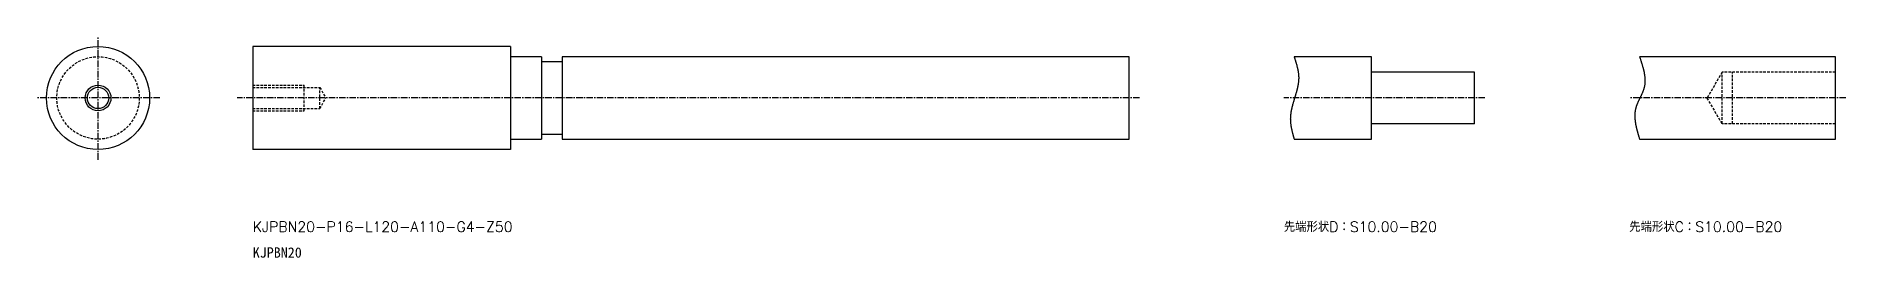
# Model space of a CAD drawing. Extents: x -2273 to -1922, y -929 to -886.
import ezdxf

# ---------------------------------------------------------------- set-up
doc = ezdxf.new("R2010")
doc.units = 0
doc.linetypes.add('CENTER', pattern=[2, 1.25, -0.25, 0.25, -0.25])
doc.linetypes.add('DASHED', pattern=[0.75, 0.5, -0.25])
doc.layers.get('0').update_dxf_attribs({"linetype": 'CONTINUOUS'})
doc.layers.add('CENTER', color=1, linetype='CENTER')
doc.styles.add('ｽﾀｲﾙ1', font='txt.shx', dxfattribs={"bigfont": 'bigfont.shx'})

msp = doc.modelspace()

# ---------------------------------------------------------------- linework, layer by layer
at = {"color": 7, "linetype": 'CONTINUOUS'}
for p, q in [((-2231.37, -888.39), (-2231.37, -908.39)), ((-2181.37, -888.39), (-2231.37, -888.39)), ((-2181.37, -888.39), (-2181.37, -908.39)), ((-2175.37, -890.39), (-2181.37, -890.39)), ((-2175.37, -890.39), (-2175.37, -906.39)), ((-2171.37, -891.39), (-2175.37, -891.39)), ((-2061.37, -890.39), (-2171.37, -890.39)), ((-2171.37, -890.39), (-2171.37, -906.39)), ((-2061.37, -906.39), (-2061.37, -890.39)), ((-2014.37, -890.39), (-2029.37, -890.39)), ((-2014.37, -906.39), (-2014.37, -890.39)), ((-1924.37, -890.39), (-1962.37, -890.39)), ((-1924.37, -906.39), (-1924.37, -890.39)), ((-1994.37, -893.39), (-2014.37, -893.39)), ((-1994.37, -903.39), (-1994.37, -893.39)), ((-2175.37, -905.39), (-2171.37, -905.39)), ((-1994.37, -903.39), (-2014.37, -903.39)), ((-2181.37, -908.39), (-2231.37, -908.39)), ((-2181.37, -906.39), (-2175.37, -906.39)), ((-2171.37, -906.39), (-2061.37, -906.39)), ((-2029.37, -906.39), (-2014.37, -906.39)), ((-1962.37, -906.39), (-1924.37, -906.39))]:
    msp.add_line(p, q, dxfattribs=at)
at = {"color": 3, "linetype": 'DASHED'}
for p, q in [((-1946.37, -893.39), (-1949.25, -898.39)), ((-1946.37, -903.39), (-1946.37, -893.39)), ((-1924.37, -893.39), (-1946.37, -893.39)), ((-1944.37, -903.39), (-1944.37, -893.39)), ((-2231.37, -895.89), (-2221.37, -895.89)), ((-2231.37, -896.33), (-2218.37, -896.33)), ((-2221.37, -900.89), (-2221.37, -895.89)), ((-2218.37, -900.46), (-2218.37, -896.33)), ((-2218.37, -896.33), (-2217.17, -898.39)), ((-2218.37, -900.46), (-2217.17, -898.39)), ((-1946.37, -903.39), (-1949.25, -898.39)), ((-2231.37, -900.46), (-2218.37, -900.46)), ((-2231.37, -900.89), (-2221.37, -900.89)), ((-1924.37, -903.39), (-1946.37, -903.39))]:
    msp.add_line(p, q, dxfattribs=at)
at = {"color": 7}
for points in [[(-2029.37, -890.39, 0), (-2029.34, -890.48, 0), (-2029.31, -890.56, 0), (-2029.29, -890.64, 0), (-2029.26, -890.73, 0), (-2029.23, -890.81, 0), (-2029.21, -890.89, 0), (-2029.18, -890.98, 0), (-2029.15, -891.06, 0), (-2029.13, -891.15, 0), (-2029.1, -891.23, 0), (-2029.08, -891.31, 0), (-2029.05, -891.4, 0), (-2029.03, -891.48, 0), (-2029, -891.56, 0), (-2028.98, -891.65, 0), (-2028.95, -891.73, 0), (-2028.93, -891.81, 0), (-2028.91, -891.9, 0), (-2028.88, -891.98, 0), (-2028.86, -892.06, 0), (-2028.84, -892.15, 0), (-2028.82, -892.23, 0), (-2028.8, -892.32, 0), (-2028.78, -892.4, 0), (-2028.76, -892.48, 0), (-2028.74, -892.57, 0), (-2028.72, -892.65, 0), (-2028.7, -892.73, 0), (-2028.68, -892.82, 0), (-2028.66, -892.9, 0), (-2028.65, -892.98, 0), (-2028.63, -893.07, 0), (-2028.62, -893.15, 0), (-2028.6, -893.23, 0), (-2028.59, -893.32, 0), (-2028.58, -893.4, 0), (-2028.56, -893.48, 0), (-2028.55, -893.57, 0), (-2028.54, -893.65, 0), (-2028.53, -893.74, 0), (-2028.53, -893.82, 0), (-2028.52, -893.9, 0), (-2028.51, -893.99, 0), (-2028.51, -894.07, 0), (-2028.5, -894.15, 0), (-2028.5, -894.24, 0), (-2028.49, -894.32, 0), (-2028.49, -894.4, 0), (-2028.49, -894.49, 0), (-2028.49, -894.57, 0), (-2028.49, -894.65, 0), (-2028.5, -894.74, 0), (-2028.5, -894.82, 0), (-2028.51, -894.9, 0), (-2028.51, -894.99, 0), (-2028.52, -895.07, 0), (-2028.53, -895.16, 0), (-2028.53, -895.24, 0), (-2028.54, -895.32, 0), (-2028.55, -895.41, 0), (-2028.56, -895.49, 0), (-2028.58, -895.57, 0), (-2028.59, -895.66, 0), (-2028.6, -895.74, 0), (-2028.61, -895.82, 0), (-2028.63, -895.91, 0), (-2028.64, -895.99, 0), (-2028.66, -896.08, 0), (-2028.68, -896.16, 0), (-2028.69, -896.24, 0), (-2028.71, -896.33, 0), (-2028.73, -896.41, 0), (-2028.75, -896.49, 0), (-2028.77, -896.58, 0), (-2028.79, -896.66, 0), (-2028.81, -896.74, 0), (-2028.83, -896.83, 0), (-2028.85, -896.91, 0), (-2028.87, -897, 0), (-2028.9, -897.08, 0), (-2028.92, -897.16, 0), (-2028.94, -897.25, 0), (-2028.96, -897.33, 0), (-2028.99, -897.41, 0), (-2029.01, -897.5, 0), (-2029.04, -897.58, 0), (-2029.06, -897.66, 0), (-2029.08, -897.75, 0), (-2029.11, -897.83, 0), (-2029.13, -897.92, 0), (-2029.16, -898, 0), (-2029.18, -898.08, 0), (-2029.21, -898.17, 0), (-2029.23, -898.25, 0), (-2029.26, -898.33, 0), (-2029.29, -898.42, 0), (-2029.31, -898.5, 0), (-2029.34, -898.59, 0), (-2029.36, -898.67, 0), (-2029.39, -898.75, 0), (-2029.41, -898.84, 0), (-2029.44, -898.92, 0), (-2029.46, -899, 0), (-2029.49, -899.09, 0), (-2029.51, -899.17, 0), (-2029.54, -899.25, 0), (-2029.56, -899.34, 0), (-2029.58, -899.42, 0), (-2029.61, -899.51, 0), (-2029.63, -899.59, 0), (-2029.66, -899.67, 0), (-2029.68, -899.76, 0), (-2029.7, -899.84, 0), (-2029.72, -899.93, 0), (-2029.74, -900.01, 0), (-2029.77, -900.09, 0), (-2029.79, -900.18, 0), (-2029.81, -900.26, 0), (-2029.83, -900.35, 0), (-2029.85, -900.43, 0), (-2029.87, -900.51, 0), (-2029.88, -900.6, 0), (-2029.9, -900.68, 0), (-2029.92, -900.76, 0), (-2029.94, -900.85, 0), (-2029.95, -900.93, 0), (-2029.97, -901.02, 0), (-2029.98, -901.1, 0), (-2030, -901.18, 0), (-2030.01, -901.27, 0), (-2030.02, -901.35, 0), (-2030.03, -901.43, 0), (-2030.04, -901.52, 0), (-2030.05, -901.6, 0), (-2030.06, -901.69, 0), (-2030.07, -901.77, 0), (-2030.08, -901.86, 0), (-2030.09, -901.94, 0), (-2030.09, -902.02, 0), (-2030.1, -902.11, 0), (-2030.1, -902.19, 0), (-2030.1, -902.27, 0), (-2030.1, -902.36, 0), (-2030.11, -902.44, 0), (-2030.1, -902.53, 0), (-2030.1, -902.61, 0), (-2030.1, -902.7, 0), (-2030.1, -902.78, 0), (-2030.09, -902.86, 0), (-2030.09, -902.95, 0), (-2030.08, -903.03, 0), (-2030.08, -903.12, 0), (-2030.07, -903.2, 0), (-2030.06, -903.28, 0), (-2030.05, -903.37, 0), (-2030.04, -903.45, 0), (-2030.03, -903.53, 0), (-2030.02, -903.62, 0), (-2030.01, -903.7, 0), (-2029.99, -903.79, 0), (-2029.98, -903.87, 0), (-2029.96, -903.96, 0), (-2029.95, -904.04, 0), (-2029.93, -904.12, 0), (-2029.92, -904.21, 0), (-2029.9, -904.29, 0), (-2029.88, -904.38, 0), (-2029.87, -904.46, 0), (-2029.85, -904.54, 0), (-2029.83, -904.63, 0), (-2029.81, -904.71, 0), (-2029.79, -904.8, 0), (-2029.77, -904.88, 0), (-2029.75, -904.96, 0), (-2029.73, -905.05, 0), (-2029.71, -905.13, 0), (-2029.69, -905.22, 0), (-2029.67, -905.3, 0), (-2029.64, -905.38, 0), (-2029.62, -905.47, 0), (-2029.6, -905.55, 0), (-2029.58, -905.64, 0), (-2029.55, -905.72, 0), (-2029.53, -905.81, 0), (-2029.51, -905.89, 0), (-2029.48, -905.97, 0), (-2029.46, -906.06, 0), (-2029.44, -906.14, 0), (-2029.41, -906.23, 0), (-2029.39, -906.31, 0), (-2029.37, -906.39, 0)], [(-1962.37, -890.39, 0), (-1962.34, -890.48, 0), (-1962.31, -890.57, 0), (-1962.28, -890.66, 0), (-1962.25, -890.74, 0), (-1962.22, -890.83, 0), (-1962.19, -890.92, 0), (-1962.17, -891, 0), (-1962.14, -891.09, 0), (-1962.11, -891.18, 0), (-1962.08, -891.27, 0), (-1962.05, -891.35, 0), (-1962.03, -891.44, 0), (-1962, -891.53, 0), (-1961.97, -891.61, 0), (-1961.94, -891.7, 0), (-1961.92, -891.79, 0), (-1961.89, -891.88, 0), (-1961.87, -891.96, 0), (-1961.84, -892.05, 0), (-1961.81, -892.13, 0), (-1961.79, -892.22, 0), (-1961.77, -892.31, 0), (-1961.74, -892.39, 0), (-1961.72, -892.48, 0), (-1961.7, -892.57, 0), (-1961.67, -892.65, 0), (-1961.65, -892.74, 0), (-1961.63, -892.83, 0), (-1961.61, -892.91, 0), (-1961.59, -893, 0), (-1961.57, -893.09, 0), (-1961.55, -893.17, 0), (-1961.53, -893.26, 0), (-1961.51, -893.34, 0), (-1961.5, -893.43, 0), (-1961.48, -893.51, 0), (-1961.46, -893.6, 0), (-1961.45, -893.68, 0), (-1961.43, -893.77, 0), (-1961.42, -893.86, 0), (-1961.41, -893.94, 0), (-1961.4, -894.03, 0), (-1961.39, -894.11, 0), (-1961.37, -894.2, 0), (-1961.37, -894.28, 0), (-1961.36, -894.36, 0), (-1961.35, -894.45, 0), (-1961.34, -894.53, 0), (-1961.34, -894.62, 0), (-1961.33, -894.7, 0), (-1961.33, -894.79, 0), (-1961.33, -894.87, 0), (-1961.32, -894.95, 0), (-1961.32, -895.04, 0), (-1961.32, -895.12, 0), (-1961.33, -895.2, 0), (-1961.33, -895.29, 0), (-1961.33, -895.37, 0), (-1961.34, -895.45, 0), (-1961.34, -895.54, 0), (-1961.35, -895.62, 0), (-1961.36, -895.7, 0), (-1961.37, -895.78, 0), (-1961.38, -895.87, 0), (-1961.39, -895.95, 0), (-1961.41, -896.03, 0), (-1961.42, -896.11, 0), (-1961.44, -896.19, 0), (-1961.46, -896.27, 0), (-1961.47, -896.36, 0), (-1961.49, -896.44, 0), (-1961.52, -896.52, 0), (-1961.54, -896.6, 0), (-1961.56, -896.68, 0), (-1961.59, -896.76, 0), (-1961.62, -896.84, 0), (-1961.64, -896.92, 0), (-1961.67, -897, 0), (-1961.7, -897.08, 0), (-1961.73, -897.16, 0), (-1961.77, -897.24, 0), (-1961.8, -897.32, 0), (-1961.83, -897.4, 0), (-1961.87, -897.48, 0), (-1961.9, -897.56, 0), (-1961.94, -897.63, 0), (-1961.97, -897.71, 0), (-1962.01, -897.79, 0), (-1962.04, -897.87, 0), (-1962.08, -897.95, 0), (-1962.12, -898.03, 0), (-1962.16, -898.11, 0), (-1962.2, -898.19, 0), (-1962.23, -898.27, 0), (-1962.27, -898.35, 0), (-1962.31, -898.42, 0), (-1962.35, -898.5, 0), (-1962.39, -898.58, 0), (-1962.43, -898.66, 0), (-1962.46, -898.74, 0), (-1962.5, -898.82, 0), (-1962.54, -898.9, 0), (-1962.58, -898.98, 0), (-1962.61, -899.05, 0), (-1962.65, -899.13, 0), (-1962.69, -899.21, 0), (-1962.72, -899.29, 0), (-1962.76, -899.37, 0), (-1962.79, -899.45, 0), (-1962.82, -899.53, 0), (-1962.86, -899.61, 0), (-1962.89, -899.69, 0), (-1962.92, -899.77, 0), (-1962.95, -899.85, 0), (-1962.98, -899.93, 0), (-1963, -900.01, 0), (-1963.03, -900.09, 0), (-1963.06, -900.17, 0), (-1963.08, -900.25, 0), (-1963.1, -900.33, 0), (-1963.12, -900.41, 0), (-1963.14, -900.5, 0), (-1963.16, -900.58, 0), (-1963.18, -900.66, 0), (-1963.2, -900.74, 0), (-1963.21, -900.82, 0), (-1963.22, -900.9, 0), (-1963.24, -900.99, 0), (-1963.25, -901.07, 0), (-1963.26, -901.15, 0), (-1963.27, -901.23, 0), (-1963.27, -901.32, 0), (-1963.28, -901.4, 0), (-1963.28, -901.49, 0), (-1963.29, -901.57, 0), (-1963.29, -901.65, 0), (-1963.29, -901.74, 0), (-1963.3, -901.82, 0), (-1963.3, -901.9, 0), (-1963.29, -901.99, 0), (-1963.29, -902.07, 0), (-1963.29, -902.16, 0), (-1963.29, -902.24, 0), (-1963.28, -902.33, 0), (-1963.28, -902.41, 0), (-1963.27, -902.5, 0), (-1963.26, -902.58, 0), (-1963.25, -902.66, 0), (-1963.24, -902.75, 0), (-1963.23, -902.84, 0), (-1963.22, -902.92, 0), (-1963.21, -903.01, 0), (-1963.2, -903.09, 0), (-1963.19, -903.18, 0), (-1963.17, -903.26, 0), (-1963.16, -903.35, 0), (-1963.14, -903.43, 0), (-1963.13, -903.52, 0), (-1963.11, -903.61, 0), (-1963.09, -903.69, 0), (-1963.08, -903.78, 0), (-1963.06, -903.87, 0), (-1963.04, -903.95, 0), (-1963.02, -904.04, 0), (-1963, -904.13, 0), (-1962.98, -904.21, 0), (-1962.96, -904.3, 0), (-1962.94, -904.39, 0), (-1962.92, -904.47, 0), (-1962.89, -904.56, 0), (-1962.87, -904.65, 0), (-1962.85, -904.73, 0), (-1962.83, -904.82, 0), (-1962.8, -904.91, 0), (-1962.78, -905, 0), (-1962.75, -905.08, 0), (-1962.73, -905.17, 0), (-1962.71, -905.26, 0), (-1962.68, -905.34, 0), (-1962.65, -905.43, 0), (-1962.63, -905.52, 0), (-1962.6, -905.61, 0), (-1962.58, -905.69, 0), (-1962.55, -905.78, 0), (-1962.53, -905.87, 0), (-1962.5, -905.96, 0), (-1962.47, -906.04, 0), (-1962.45, -906.13, 0), (-1962.42, -906.22, 0), (-1962.39, -906.31, 0), (-1962.37, -906.39, 0)]]:
    msp.add_polyline3d(points, dxfattribs=at)
at = {"color": 7, "linetype": 'CONTINUOUS'}
for radius in [10, 2.07]:
    msp.add_circle((-2261.37, -898.39), radius, dxfattribs=at)
at = {"color": 3, "linetype": 'DASHED'}
msp.add_circle((-2261.37, -898.39), 8, dxfattribs=at)
at = {"color": 3, "linetype": 'CONTINUOUS'}
msp.add_circle((-2261.37, -898.39), 2.5, dxfattribs=at)
at = {"layer": 'CENTER', "color": 1, "linetype": 'CENTER'}
for p, q in [((-2261.37, -910.39), (-2261.37, -886.39)), ((-2249.37, -898.39), (-2273.37, -898.39)), ((-2059.37, -898.39), (-2234.37, -898.39)), ((-1992.37, -898.39), (-2031.37, -898.39)), ((-1922.37, -898.39), (-1964.37, -898.39))]:
    msp.add_line(p, q, dxfattribs=at)

# ---------------------------------------------------------------- texts
at = {"color": 7, "linetype": 'CONTINUOUS', "style": 'ｽﾀｲﾙ1'}
for s, p in [('KJPBN20-P16-L120-A110-G4-Z50', (-2231.37, -924.39)), ('先端形状D：S10.00-B20', (-2031.37, -924.39)), ('先端形状C：S10.00-B20', (-1964.37, -924.39))]:
    msp.add_text(s, height=2, dxfattribs=at).set_placement(p)
at = {"color": 7, "linetype": 'CONTINUOUS'}
msp.add_text('KJPBN20', height=2, dxfattribs=at).set_placement((-2231.37, -929.39))

doc.saveas('drawing.dxf')
